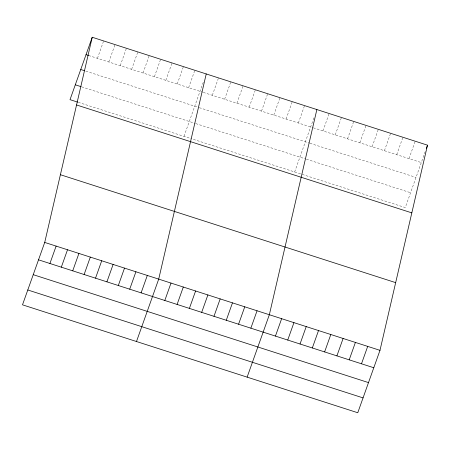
<?xml version="1.0" encoding="UTF-8"?>
<svg xmlns="http://www.w3.org/2000/svg" width="450" height="450" viewBox="0 0 450 450"><rect width="100%" height="100%" fill="white"/><g stroke="black" fill="none" stroke-linecap="round" stroke-linejoin="round"><path stroke-width="0.34" stroke-dasharray="2.25 1.69" d="M97.436 58.326L103.635 40.922M108.838 61.993L115.031 44.595M120.234 65.666L126.433 48.262M131.636 69.334L137.829 51.93M143.032 73.001L149.231 55.603M154.434 76.669L160.627 59.271M165.831 80.342L172.029 62.938M177.232 84.009L183.426 66.606M188.629 87.677L194.828 70.279M184.005 136.35L203.698 81.034M212.321 95.304L218.52 77.901M224.612 99.259L230.811 81.861M236.908 103.219L243.107 85.815M249.199 107.173L255.398 89.775M261.495 111.133L267.688 93.729M273.786 115.087L279.984 97.689M286.082 119.047L292.275 101.644M298.373 123.002L304.571 105.604M294.643 171.962L314.336 116.646M322.959 130.916L329.158 113.513M335.25 134.876L341.449 117.472M347.546 138.831L353.739 121.427M359.837 142.785L366.036 125.387M372.133 146.745L378.326 129.341M384.424 150.699L390.623 133.301M396.72 154.659L402.913 137.256M409.011 158.614L415.209 141.216M425.205 151.616L405.281 207.574L192.414 139.056M88.571 55.474L202.618 92.183M203.265 92.391L312.609 127.586M313.256 127.794L421.301 162.574M85.815 71.139L198.624 107.449M199.271 107.657L309.262 143.061M309.909 143.269L416.014 177.424M81.636 86.844L195.114 123.373M195.761 123.581L305.752 158.985M306.399 159.193L410.569 192.724M78.244 102.308L191.768 138.847"/><path stroke-width="0.67" d="M44.719 242.426L92.233 37.254L427.5 145.17L379.986 350.342L357.767 412.746L22.5 304.83L44.719 242.426L379.986 350.342M206.224 73.946L158.709 279.118L136.491 341.522M316.862 109.558L269.347 314.73L247.129 377.134M92.233 37.254L70.014 99.658L77.614 102.105M49.922 263.498L56.121 246.094M61.324 267.165L67.517 249.767M72.72 270.838L78.919 253.434M84.122 274.506L90.315 257.102M95.518 278.173L101.717 260.775M106.92 281.841L113.113 264.442M118.316 285.514L124.515 268.11M129.718 289.181L135.911 271.778M141.114 292.849L147.313 275.451M164.807 300.476L171.006 283.072M177.103 304.436L183.296 287.032M189.394 308.391L195.593 290.987M201.684 312.345L207.883 294.947M213.981 316.305L220.174 298.901M226.271 320.259L232.47 302.861M238.567 324.219L244.761 306.816M250.858 328.174L257.057 310.776M275.445 336.088L281.644 318.684M287.736 340.048L293.934 322.644M300.032 344.002L306.225 326.599M312.322 347.957L318.521 330.559M324.619 351.917L330.812 334.513M336.909 355.871L343.108 338.473M349.206 359.831L355.399 342.428M426.353 148.393L427.5 145.17M361.496 363.786L367.695 346.387M86.04 54.658L88.571 55.474M80.752 69.508L84.549 70.729M75.302 84.808L81 86.642M76.556 104.962L411.823 212.878M60.401 174.718L395.668 282.634M38.526 259.83L373.787 367.746M33.238 274.68L368.499 382.596M27.787 289.98L363.054 397.896"/></g></svg>
